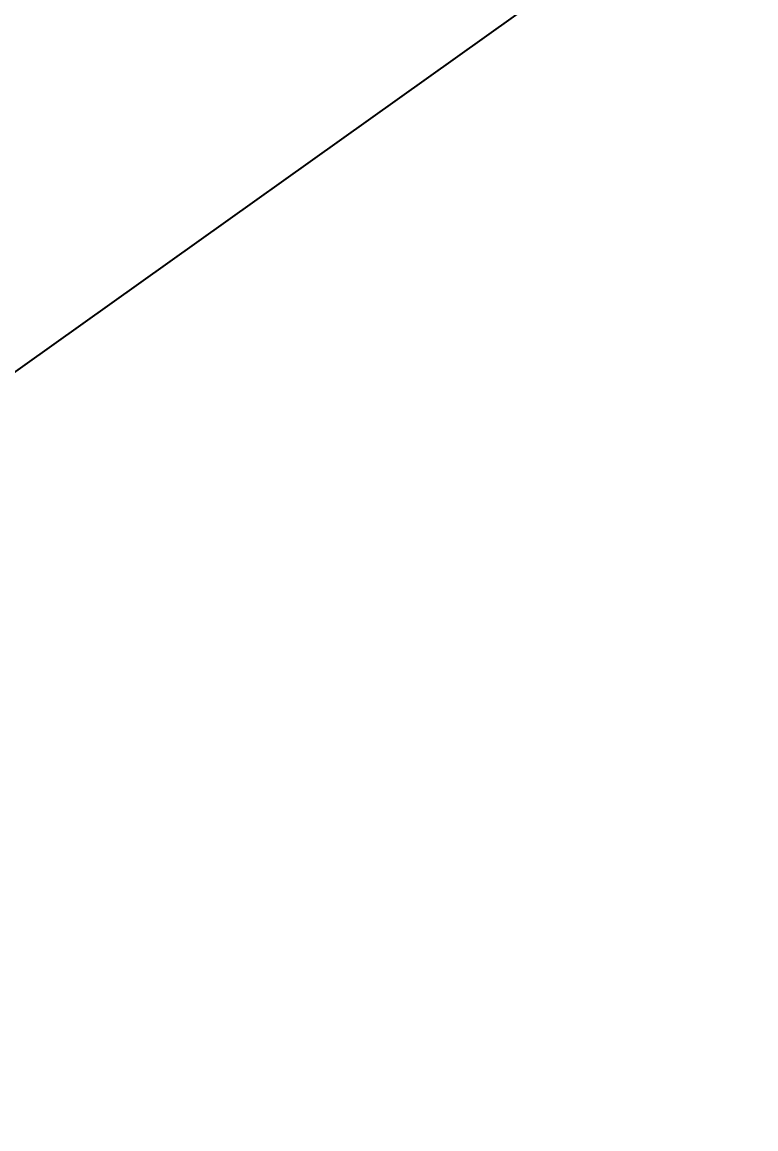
# Model space of a CAD drawing. Header units: feet. Extents: x 2321988 to 2329858, y 6722724 to 6730499.
# Drawn here: x 2326054.1387 to 2326054.245, y 6726867.2252 to 6726867.3855 of the extents above; entities that cross this region are included whole.
import ezdxf

# ---------------------------------------------------------------- set-up
doc = ezdxf.new("R2010")
doc.units = ezdxf.units.FT
doc.header["$MEASUREMENT"] = 0
doc.header["$PDSIZE"] = 5
doc.layers.add('BESS Dimensions', color=3, linetype='Continuous')
doc.layers.add('C-BESS-EQUIPMENT', color=255, linetype='Continuous')
doc.styles.add('TG_DIMS', font='arial.ttf')
doc.dimstyles.new('TG-PROPOSED-ANNO', dxfattribs={"dimtxt": 0.1, "dimasz": 0.1, "dimexe": 0.05, "dimexo": 0.05, "dimgap": 0.02, "dimtad": 0, "dimtih": 1, "dimtoh": 1, "dimdsep": 46, "dimtxsty": 'TG_DIMS', "dimcen": 0, "dimclrd": 256, "dimclre": 256, "dimclrt": 256, "dimaunit": 1, "dimadec": 6, "dimazin": 2, "dimtfac": 1, "dimtofl": 0, "dimtmove": 1, "dimatfit": 3, "dimfxl": 1, "dimtolj": 1, "dimtzin": 0, "dimarcsym": 0})

# ---------------------------------------------------------------- blocks, each defined once
blk = doc.blocks.new('Midpoint Site Plan$0$P1730-01-0001')
at = {"color": 0, "linetype": 'ByBlock', "lineweight": -2}
for p, q in [((19.9041, 1.6067), (19.9041, -1.6588)), ((20.3292, 1.6067), (20.3292, -1.6588))]:
    blk.add_line(p, q, dxfattribs=at)
at = {"color": 0, "linetype": 'ByBlock', "lineweight": -2, "extrusion": (0, 0, -1)}
blk.add_ellipse((17.214, 0), major_axis=(0, 4.086), ratio=0.833977, start_param=3.049307, end_param=6.375471, dxfattribs=at)
blk.add_ellipse((17.8421, 0), major_axis=(0, 4.086), ratio=0.833977, dxfattribs=at)
at = {"color": 0, "linetype": 'ByBlock', "lineweight": -2}
for centre in [(19.3382, -0.9002), (19.6456, -0.9002)]:
    blk.add_ellipse(centre, major_axis=(0, 0.275), ratio=0.262998, dxfattribs=at)
blk.add_ellipse((20.0755, -1.6545), major_axis=(0, 0.3359), ratio=0.755248, start_param=3.141593, end_param=4.725055, dxfattribs=at)
blk = doc.blocks.new('Midpoint Site Plan$0$A$C71e53a02')
at = {"lineweight": 9}
for points in [[(17.141, 0.2777), (17.102, 0.268), (17.0533, 0.2485), (17.024, 0.2193), (16.985, 0.1705), (16.9656, 0.1218), (16.9461, 0.0633), (16.9461, -0.0049), (16.9461, -0.0633), (16.9656, -0.1218), (16.985, -0.1803), (17.024, -0.2193), (17.0533, -0.2582), (17.102, -0.2777), (17.141, -0.2875), (17.1507, -0.2875)], [(17.141, -0.2875), (17.5405, -0.2875), (17.5892, -0.2777), (17.6282, -0.2582), (17.6672, -0.2193), (17.6964, -0.1803), (17.7256, -0.1218), (17.7354, -0.0633), (17.7451, -0.0049), (17.7354, 0.0633), (17.7256, 0.1218), (17.6964, 0.1705), (17.6672, 0.2193), (17.6282, 0.2485), (17.5892, 0.268), (17.5405, 0.2777), (17.5502, 0.2777)], [(17.2774, 0.2777), (17.3164, 0.268), (17.3651, 0.2485), (17.4041, 0.2193), (17.4333, 0.1705), (17.4528, 0.1218), (17.4723, 0.0633), (17.4723, -0.0049), (17.4723, -0.0633), (17.4528, -0.1218), (17.4333, -0.1803), (17.4041, -0.2193), (17.3651, -0.2582), (17.3164, -0.2777), (17.2774, -0.2875), (17.2871, -0.2875)], [(17.5405, -0.2875), (17.5502, -0.2875)], [(16.1275, -0.4336), (16.0593, -0.4434), (16.0008, -0.4629), (15.9326, -0.5019), (15.8839, -0.5506), (15.8254, -0.609), (15.7864, -0.6773), (15.7475, -0.7552), (15.7182, -0.8332), (15.6987, -0.9209), (15.689, -1.0183), (15.689, -1.106), (15.6987, -1.2035), (15.7182, -1.2912), (15.7475, -1.3789), (15.7864, -1.4568), (15.8254, -1.525), (15.8839, -1.5835), (15.9326, -1.6225), (16.0008, -1.6615), (16.0593, -1.681), (16.1275, -1.6907), (16.2055, -1.6907), (16.2152, -1.6907)], [(16.566, -1.4471), (16.5563, -1.4471), (16.5563, -1.4568), (16.5075, -1.525), (16.4588, -1.5835), (16.4004, -1.6225), (16.3321, -1.6615), (16.2737, -1.681), (16.2055, -1.6907)], [(15.8254, -1.3789), (15.7962, -1.2912), (15.7767, -1.2035), (15.767, -1.106), (15.767, -1.0183), (15.7767, -0.9209), (15.7962, -0.8332), (15.8254, -0.7552), (15.8644, -0.6773), (15.9034, -0.609), (15.9618, -0.5506), (16.0106, -0.5019), (16.0788, -0.4629), (16.1372, -0.4434), (16.2055, -0.4336), (16.1275, -0.4336), (16.1372, -0.4336)], [(16.5563, -0.687), (16.4978, -0.5896), (16.4198, -0.5116), (16.3127, -0.4629), (16.2055, -0.4336), (16.2152, -0.4336)], [(16.1957, -0.6285), (16.186, -0.6285), (16.1275, -0.648), (16.0788, -0.6675), (16.0301, -0.7065), (15.9813, -0.765), (15.9521, -0.8234), (15.9229, -0.8916), (15.9034, -0.9599), (15.9034, -1.0378), (15.9034, -1.1158), (15.9131, -1.1937), (15.9326, -1.2717), (15.9618, -1.3302), (16.0008, -1.3886), (16.0495, -1.4373), (16.0983, -1.4666), (16.147, -1.4861), (16.2055, -1.4958), (16.2932, -1.4958), (16.3029, -1.4958)], [(16.4491, -1.4373), (16.4004, -1.4666), (16.3516, -1.4861), (16.2932, -1.4958), (16.2347, -1.4861), (16.186, -1.4666), (16.1372, -1.4373), (16.0885, -1.3886), (16.0495, -1.3302), (16.0203, -1.2717), (16.0008, -1.1937), (15.9911, -1.1158), (15.9911, -1.0378), (15.9911, -0.9599), (16.0106, -0.8916), (16.0398, -0.8234), (16.0788, -0.765), (16.1178, -0.7065), (16.1665, -0.6675), (16.2152, -0.648), (16.2737, -0.6285), (16.2834, -0.6285)], [(16.2737, -0.687), (16.2737, -0.6285), (16.2834, -0.6285), (16.2737, -0.6285), (16.186, -0.6285)], [(16.3127, -0.687), (16.3224, -0.6285), (16.3321, -0.6285), (16.3224, -0.6285), (16.2737, -0.6285)], [(16.4491, -0.687), (16.3809, -0.648), (16.3224, -0.6285), (16.3321, -0.6285)], [(16.147, -0.687), (16.1372, -0.687), (15.9911, -1.067), (16.225, -1.067), (16.225, -1.0768), (16.2347, -1.0768), (16.2347, -1.0865), (16.2444, -1.0963), (16.2444, -1.106), (16.2542, -1.106), (16.2542, -1.1158), (16.2542, -1.1255), (16.2639, -1.1255), (16.2639, -1.1353), (16.2737, -1.145), (16.2737, -1.1547), (16.2834, -1.1547), (16.2834, -1.1645), (16.2834, -1.1742), (16.2932, -1.184), (16.2932, -1.1937), (16.3029, -1.2035), (16.3029, -1.2132), (16.3029, -1.223), (16.3127, -1.223), (16.3127, -1.2327), (16.3127, -1.2425), (16.3224, -1.2522), (16.3516, -1.3204), (16.4101, -1.3789), (16.4783, -1.4179), (16.5563, -1.4373), (16.566, -1.4373), (16.5563, -1.4373), (16.566, -1.4373), (16.5758, -1.4373), (16.5855, -1.4373), (16.5953, -1.4373), (16.605, -1.4373), (16.6147, -1.4373), (16.6245, -1.4373), (16.6342, -1.4373), (16.644, -1.4373), (16.6537, -1.4373), (16.6635, -1.4373), (16.6732, -1.4373), (16.683, -1.4373), (16.6927, -1.4373)], [(16.683, -0.687), (16.6732, -0.687), (16.6635, -0.687), (16.6537, -0.687), (16.644, -0.687), (16.6342, -0.687), (16.6245, -0.687), (16.6147, -0.687), (16.605, -0.687), (16.5953, -0.687), (16.5855, -0.687), (16.5758, -0.687), (16.566, -0.687), (16.5563, -0.687), (16.5368, -0.687), (16.527, -0.687), (16.5173, -0.687), (16.5075, -0.687), (16.4978, -0.687), (16.4881, -0.687), (16.4783, -0.687), (16.4686, -0.687), (16.4588, -0.687), (16.4491, -0.687), (16.4393, -0.687), (16.4296, -0.687), (16.4198, -0.687), (16.4101, -0.687), (16.4004, -0.687), (16.3906, -0.687), (16.3809, -0.687), (16.3711, -0.687), (16.1372, -0.687)], [(16.6927, -0.687), (16.683, -0.687), (16.6927, -0.6967), (16.6927, -0.7065), (16.6927, -0.7162), (16.7024, -0.7162), (16.7024, -0.726), (16.7122, -0.7357), (16.7122, -0.7455), (16.7219, -0.7455), (16.7219, -0.7552), (16.7219, -0.765), (16.7317, -0.765), (16.7317, -0.7747), (16.7317, -0.7844), (16.7414, -0.7844), (16.7414, -0.7942), (16.7512, -0.8039), (16.7512, -0.8137), (16.7609, -0.8234), (16.7609, -0.8332), (16.7707, -0.8429), (16.7707, -0.8527), (16.7707, -0.8624), (16.7804, -0.8624), (16.7804, -0.8722), (16.7512, -0.8039), (16.6927, -0.7455), (16.6245, -0.7065), (16.5563, -0.687), (16.4783, -0.7065), (16.4101, -0.7455), (16.3516, -0.8039), (16.3224, -0.8722), (16.3224, -0.8624), (16.3321, -0.8624), (16.3321, -0.8527), (16.3321, -0.8429), (16.3321, -0.8332), (16.3419, -0.8332), (16.3419, -0.8234), (16.3419, -0.8137), (16.3419, -0.8039), (16.3516, -0.8039), (16.3516, -0.7942), (16.3516, -0.7844), (16.3516, -0.7747), (16.3614, -0.7747), (16.3614, -0.765), (16.3614, -0.7552), (16.3614, -0.7455), (16.3614, -0.7357), (16.3711, -0.7357), (16.3711, -0.726), (16.3711, -0.7162), (16.3711, -0.7065), (16.3711, -0.6967), (16.3711, -0.687), (16.3809, -0.687), (16.3711, -0.687)], [(16.3906, -0.687), (16.3906, -0.687)], [(16.3906, -0.687), (16.3906, -0.687)], [(16.4004, -0.687), (16.4004, -0.687)], [(16.4004, -0.687), (16.4004, -0.687)], [(16.4004, -0.687), (16.4004, -0.687)], [(16.4101, -0.687), (16.4101, -0.687)], [(16.4101, -0.687), (16.4101, -0.687)], [(16.4198, -0.687), (16.4198, -0.687)], [(16.4198, -0.687), (16.4198, -0.687)], [(16.4296, -0.687), (16.4296, -0.687)], [(16.4296, -0.687), (16.4296, -0.687)], [(16.4296, -0.687), (16.4296, -0.687)], [(16.4393, -0.687), (16.4393, -0.687)], [(16.4393, -0.687), (16.4393, -0.687)], [(16.4491, -0.687), (16.4491, -0.687)], [(16.4491, -0.687), (16.4491, -0.687)], [(16.4491, -0.687), (16.4491, -0.687)], [(16.4588, -0.687), (16.4588, -0.687)], [(16.4588, -0.687), (16.4588, -0.687)], [(16.4686, -0.687), (16.4686, -0.687)], [(16.4686, -0.687), (16.4686, -0.687)], [(16.4686, -0.687), (16.4686, -0.687)], [(16.4783, -0.687), (16.4783, -0.687)], [(16.4783, -0.687), (16.4783, -0.687)], [(16.4881, -0.687), (16.4881, -0.687)], [(16.4881, -0.687), (16.4881, -0.687)], [(16.4881, -0.687), (16.4881, -0.687)], [(16.4978, -0.687), (16.4978, -0.687)], [(16.4978, -0.687), (16.4978, -0.687)], [(16.4978, -0.687), (16.4978, -0.687)], [(16.5075, -0.687), (16.5075, -0.687)], [(16.5075, -0.687), (16.5075, -0.687)], [(16.5173, -0.687), (16.5173, -0.687)], [(16.5173, -0.687), (16.5173, -0.687)], [(16.527, -0.687), (16.527, -0.687)], [(16.5368, -0.687), (16.5368, -0.687)], [(16.5563, -0.687), (16.5563, -0.687)], [(16.5563, -0.687), (16.5563, -0.687)], [(16.566, -0.687), (16.566, -0.687)], [(16.566, -0.687), (16.566, -0.687)], [(16.566, -0.687), (16.566, -0.687)], [(16.566, -0.687), (16.566, -0.687)], [(16.5758, -0.687), (16.5758, -0.687)], [(16.5758, -0.687), (16.5758, -0.687)], [(16.5758, -0.687), (16.5758, -0.687)], [(16.5758, -0.687), (16.5758, -0.687)], [(16.5758, -0.687), (16.5758, -0.687)], [(16.5758, -0.687), (16.5758, -0.687)], [(16.5855, -0.687), (16.5855, -0.687)], [(16.5855, -0.687), (16.5855, -0.687)], [(16.5855, -0.687), (16.5855, -0.687)], [(16.5855, -0.687), (16.5855, -0.687)], [(16.5855, -0.687), (16.5855, -0.687)], [(16.5855, -0.687), (16.5855, -0.687)], [(16.5855, -0.687), (16.5855, -0.687)], [(16.5855, -0.687), (16.5855, -0.687)], [(16.5953, -0.687), (16.5953, -0.687)], [(16.5953, -0.687), (16.5953, -0.687)], [(16.5953, -0.687), (16.5953, -0.687)], [(16.5953, -0.687), (16.5953, -0.687)], [(16.5953, -0.687), (16.5953, -0.687)], [(16.5953, -0.687), (16.5953, -0.687)], [(16.5953, -0.687), (16.5953, -0.687)], [(16.5953, -0.687), (16.5953, -0.687)], [(16.605, -0.687), (16.605, -0.687)], [(16.605, -0.687), (16.605, -0.687)], [(16.605, -0.687), (16.605, -0.687)], [(16.605, -0.687), (16.605, -0.687)], [(16.605, -0.687), (16.605, -0.687)], [(16.605, -0.687), (16.605, -0.687)], [(16.605, -0.687), (16.605, -0.687)], [(16.605, -0.687), (16.605, -0.687)], [(16.6147, -0.687), (16.6147, -0.687)], [(16.6147, -0.687), (16.6147, -0.687)], [(16.6147, -0.687), (16.6147, -0.687)], [(16.6147, -0.687), (16.6147, -0.687)], [(16.6147, -0.687), (16.6147, -0.687)], [(16.6147, -0.687), (16.6147, -0.687)], [(16.6147, -0.687), (16.6147, -0.687)], [(16.6147, -0.687), (16.6147, -0.687)], [(16.6147, -0.687), (16.6147, -0.687)], [(16.6245, -0.687), (16.6245, -0.687)], [(16.6245, -0.687), (16.6245, -0.687)], [(16.6245, -0.687), (16.6245, -0.687)], [(16.6245, -0.687), (16.6245, -0.687)], [(16.6245, -0.687), (16.6245, -0.687)], [(16.6245, -0.687), (16.6245, -0.687)], [(16.6245, -0.687), (16.6245, -0.687)], [(16.6245, -0.687), (16.6245, -0.687)], [(16.6245, -0.687), (16.6245, -0.687)], [(16.6342, -0.687), (16.6342, -0.687)], [(16.6342, -0.687), (16.6342, -0.687)], [(16.6342, -0.687), (16.6342, -0.687)], [(16.6342, -0.687), (16.6342, -0.687)], [(16.6342, -0.687), (16.6342, -0.687)], [(16.644, -0.687), (16.644, -0.687)], [(16.644, -0.687), (16.644, -0.687)], [(16.644, -0.687), (16.644, -0.687)], [(16.644, -0.687), (16.644, -0.687)], [(16.6537, -0.687), (16.6537, -0.687)], [(16.6537, -0.687), (16.6537, -0.687)], [(16.6537, -0.687), (16.6537, -0.687)], [(16.6537, -0.687), (16.6537, -0.687)], [(16.6537, -0.687), (16.6537, -0.687)], [(16.6635, -0.687), (16.6635, -0.687)], [(16.6635, -0.687), (16.6635, -0.687)], [(16.6635, -0.687), (16.6635, -0.687)], [(16.6635, -0.687), (16.6635, -0.687)], [(16.6732, -0.687), (16.6732, -0.687)], [(16.6732, -0.687), (16.6732, -0.687)], [(16.6732, -0.687), (16.6732, -0.687)], [(16.3711, -0.6967), (16.3711, -0.6967)], [(16.3711, -0.7065), (16.3711, -0.7065)], [(16.3711, -0.7162), (16.3711, -0.7162)], [(16.3711, -0.7162), (16.3711, -0.7162)], [(16.3711, -0.7162), (16.3711, -0.7162)], [(16.3711, -0.726), (16.3711, -0.726)], [(16.3711, -0.726), (16.3711, -0.726)], [(16.7024, -0.7162), (16.7024, -0.7162)], [(16.7024, -0.726), (16.7024, -0.726)], [(16.7024, -0.726), (16.7024, -0.726)], [(16.3614, -0.7357), (16.3614, -0.7357)], [(16.3614, -0.7357), (16.3614, -0.7357)], [(16.3614, -0.7455), (16.3614, -0.7455)], [(16.3614, -0.7455), (16.3614, -0.7455)], [(16.7122, -0.7357), (16.7122, -0.7357)], [(16.7122, -0.7357), (16.7122, -0.7357)], [(16.7122, -0.7357), (16.7122, -0.7357)], [(16.7122, -0.7455), (16.7122, -0.7455)], [(16.3614, -0.7552), (16.3614, -0.7552)], [(16.3614, -0.7552), (16.3614, -0.7552)], [(16.3614, -0.765), (16.3614, -0.765)], [(16.3614, -0.765), (16.3614, -0.765)], [(16.3614, -0.765), (16.3614, -0.765)], [(16.3614, -0.765), (16.3614, -0.765)], [(16.7219, -0.7552), (16.7219, -0.7552)], [(16.7219, -0.7552), (16.7219, -0.7552)], [(16.7219, -0.765), (16.7219, -0.765)], [(16.7317, -0.765), (16.7317, -0.765)], [(15.728, -0.7844), (15.689, -0.7844), (15.6403, -0.8137), (15.611, -0.8429), (15.5721, -0.8916), (15.5526, -0.9404), (15.5331, -0.9988), (15.5331, -1.067), (15.5331, -1.1255), (15.5526, -1.184), (15.5721, -1.2425), (15.611, -1.2814), (15.6403, -1.3204), (15.689, -1.3399), (15.728, -1.3399), (15.7377, -1.3399), (15.728, -1.3399)], [(16.3516, -0.7747), (16.3516, -0.7747)], [(16.3516, -0.7747), (16.3516, -0.7747)], [(16.3516, -0.7844), (16.3516, -0.7844)], [(16.3516, -0.7844), (16.3516, -0.7844)], [(16.3516, -0.7844), (16.3516, -0.7844)], [(16.3516, -0.7844), (16.3516, -0.7844)], [(16.3516, -0.7844), (16.3516, -0.7844)], [(16.3516, -0.7844), (16.3516, -0.7844)], [(16.3614, -0.7747), (16.3614, -0.7747)], [(16.3614, -0.7747), (16.3614, -0.7747)], [(16.7317, -0.7747), (16.7317, -0.7747)], [(16.7317, -0.7747), (16.7317, -0.7747)], [(16.7414, -0.7844), (16.7414, -0.7844)], [(17.2287, -0.7844), (17.1897, -0.7844), (17.141, -0.8137), (17.1117, -0.8429), (17.0727, -0.8916), (17.0533, -0.9404), (17.0338, -0.9988), (17.0338, -1.067), (17.0338, -1.1255), (17.0533, -1.184), (17.0727, -1.2425), (17.1117, -1.2814), (17.141, -1.3204), (17.1897, -1.3399), (17.2287, -1.3399), (17.2384, -1.3399), (17.2287, -1.3399)], [(16.3516, -0.7942), (16.3516, -0.7942)], [(16.3516, -0.7942), (16.3516, -0.7942)], [(16.3516, -0.7942), (16.3516, -0.7942)], [(16.3516, -0.7942), (16.3516, -0.7942)], [(16.3516, -0.8039), (16.3516, -0.8039)], [(16.7414, -0.7942), (16.7414, -0.7942)], [(16.7414, -0.7942), (16.7414, -0.7942)], [(16.7414, -0.7942), (16.7414, -0.7942)], [(16.7512, -0.8039), (16.7512, -0.8039)], [(16.7512, -0.8039), (16.7512, -0.8039)], [(16.3419, -0.8137), (16.3419, -0.8137)], [(16.3419, -0.8137), (16.3419, -0.8137)], [(16.3419, -0.8234), (16.3419, -0.8234)], [(16.3419, -0.8234), (16.3419, -0.8234)], [(16.7512, -0.8137), (16.7512, -0.8137)], [(16.7512, -0.8137), (16.7512, -0.8137)], [(16.7609, -0.8234), (16.7609, -0.8234)], [(16.7609, -0.8234), (16.7609, -0.8234)], [(16.3321, -0.8429), (16.3321, -0.8429)], [(16.3321, -0.8429), (16.3321, -0.8429)], [(16.3419, -0.8332), (16.3419, -0.8332)], [(16.3419, -0.8332), (16.3419, -0.8332)], [(16.7609, -0.8332), (16.7609, -0.8332)], [(16.7609, -0.8332), (16.7609, -0.8332)], [(16.7609, -0.8332), (16.7609, -0.8332)], [(16.7707, -0.8429), (16.7707, -0.8429)], [(16.7707, -0.8429), (16.7707, -0.8429)], [(16.3321, -0.8527), (16.3321, -0.8527)], [(16.3321, -0.8527), (16.3321, -0.8527)], [(16.7707, -0.8527), (16.7707, -0.8527)], [(16.7707, -0.8527), (16.7707, -0.8527)], [(16.7707, -0.8624), (16.7707, -0.8624)], [(16.7804, -0.8624), (16.7804, -0.8624)], [(16.3711, -1.4373), (16.3809, -1.4373), (16.3711, -1.4373), (16.3711, -1.4276), (16.3711, -1.4179), (16.3711, -1.4081), (16.3711, -1.3984), (16.3614, -1.3886), (16.3614, -1.3789), (16.3614, -1.3691), (16.3614, -1.3594), (16.3614, -1.3496), (16.3516, -1.3496), (16.3516, -1.3399), (16.3516, -1.3302), (16.3516, -1.3204), (16.3419, -1.3204), (16.3419, -1.3107), (16.3419, -1.3009), (16.3419, -1.2912), (16.3321, -1.2912), (16.3321, -1.2814), (16.3321, -1.2717), (16.3321, -1.2619), (16.3224, -1.2619), (16.3224, -1.2522), (16.3321, -1.2522), (16.3224, -1.2522), (16.2932, -1.1255), (16.2932, -0.9988), (16.3224, -0.8722), (16.3224, -0.8819), (16.3127, -0.8916), (16.3127, -0.9014), (16.3127, -0.9111), (16.3029, -0.9111), (16.3029, -0.9209), (16.3029, -0.9306), (16.2932, -0.9306), (16.2932, -0.9404), (16.2932, -0.9501), (16.2834, -0.9501), (16.2834, -0.9599), (16.2834, -0.9696), (16.2737, -0.9696), (16.2737, -0.9793), (16.2737, -0.9891), (16.2639, -0.9891), (16.2639, -0.9988), (16.2542, -0.9988), (16.2542, -1.0086), (16.2542, -1.0183), (16.2444, -1.0183), (16.2444, -1.0281), (16.2444, -1.0378), (16.2347, -1.0378), (16.2347, -1.0476), (16.225, -1.0476), (16.225, -1.067), (16.2347, -1.067), (16.225, -1.067)], [(16.3224, -0.8722), (16.3224, -0.8722)], [(16.3224, -0.8819), (16.3224, -0.8819)], [(16.8389, -1.067), (16.8291, -1.0573), (16.8291, -1.0476), (16.8291, -1.0378), (16.8291, -1.0281), (16.8291, -1.0183), (16.8194, -1.0086), (16.8194, -0.9988), (16.8194, -0.9891), (16.8194, -0.9793), (16.8194, -0.9696), (16.8096, -0.9696), (16.8096, -0.9599), (16.8096, -0.9501), (16.8096, -0.9404), (16.7999, -0.9404), (16.7999, -0.9306), (16.7999, -0.9209), (16.7999, -0.9111), (16.7901, -0.9111), (16.7901, -0.9014), (16.7901, -0.8916), (16.7804, -0.8819), (16.7804, -0.8722), (16.8096, -0.9988), (16.8096, -1.1255), (16.7804, -1.2522), (16.7512, -1.3204), (16.7414, -1.3302), (16.7414, -1.3399), (16.7317, -1.3496), (16.7317, -1.3594), (16.7219, -1.3594), (16.7219, -1.3691), (16.7219, -1.3789), (16.7122, -1.3789), (16.7122, -1.3886), (16.7122, -1.3984), (16.7024, -1.3984), (16.7024, -1.4081), (16.6927, -1.4081), (16.6927, -1.4179), (16.6927, -1.4276), (16.683, -1.4373)], [(16.7804, -0.8722), (16.7804, -0.8722)], [(16.3127, -0.8916), (16.3127, -0.8916)], [(16.3127, -0.8916), (16.3127, -0.8916)], [(16.3127, -0.9014), (16.3127, -0.9014)], [(16.3127, -0.9014), (16.3127, -0.9014)], [(16.3127, -0.9014), (16.3127, -0.9014)], [(16.7901, -0.8916), (16.7901, -0.8916)], [(16.7901, -0.9014), (16.7901, -0.9014)], [(16.7901, -0.9014), (16.7901, -0.9014)], [(16.7901, -0.9014), (16.7901, -0.9014)], [(16.3029, -0.9111), (16.3029, -0.9111)], [(16.3029, -0.9209), (16.3029, -0.9209)], [(16.3029, -0.9209), (16.3029, -0.9209)], [(16.7901, -0.9111), (16.7901, -0.9111)], [(16.7999, -0.9209), (16.7999, -0.9209)], [(16.7999, -0.9209), (16.7999, -0.9209)], [(16.2932, -0.9306), (16.2932, -0.9306)], [(16.2932, -0.9404), (16.2932, -0.9404)], [(16.2932, -0.9404), (16.2932, -0.9404)], [(16.3029, -0.9306), (16.3029, -0.9306)], [(16.7999, -0.9306), (16.7999, -0.9306)], [(16.7999, -0.9306), (16.7999, -0.9306)], [(16.7999, -0.9306), (16.7999, -0.9306)], [(16.8096, -0.9404), (16.8096, -0.9404)], [(15.6987, -0.9501), (15.6792, -1.067), (15.6987, -1.1742), (15.7085, -1.1742)], [(16.2834, -0.9501), (16.2834, -0.9501)], [(16.2834, -0.9599), (16.2834, -0.9599)], [(16.2834, -0.9599), (16.2834, -0.9599)], [(16.8096, -0.9501), (16.8096, -0.9501)], [(16.8096, -0.9501), (16.8096, -0.9501)], [(16.8096, -0.9599), (16.8096, -0.9599)], [(16.8096, -0.9599), (16.8096, -0.9599)], [(16.8096, -0.9599), (16.8096, -0.9599)], [(16.8096, -0.9599), (16.8096, -0.9599)], [(16.2737, -0.9696), (16.2737, -0.9696)], [(16.2737, -0.9793), (16.2737, -0.9793)], [(16.2737, -0.9793), (16.2737, -0.9793)], [(16.2834, -0.9696), (16.2834, -0.9696)], [(16.8096, -0.9696), (16.8096, -0.9696)], [(16.8096, -0.9696), (16.8096, -0.9696)], [(16.8096, -0.9696), (16.8096, -0.9696)], [(16.8096, -0.9696), (16.8096, -0.9696)], [(16.8096, -0.9696), (16.8096, -0.9696)], [(16.8194, -0.9793), (16.8194, -0.9793)], [(16.8194, -0.9793), (16.8194, -0.9793)], [(16.8194, -0.9793), (16.8194, -0.9793)], [(16.8194, -0.9793), (16.8194, -0.9793)], [(16.8194, -0.9793), (16.8194, -0.9793)], [(16.8194, -0.9793), (16.8194, -0.9793)], [(16.2639, -0.9891), (16.2639, -0.9891)], [(16.2639, -0.9988), (16.2639, -0.9988)], [(16.2639, -0.9988), (16.2639, -0.9988)], [(16.8194, -0.9891), (16.8194, -0.9891)], [(16.8194, -0.9891), (16.8194, -0.9891)], [(16.8194, -0.9988), (16.8194, -0.9988)], [(16.8194, -0.9988), (16.8194, -0.9988)], [(16.8194, -0.9988), (16.8194, -0.9988)], [(16.2444, -1.0183), (16.2444, -1.0183)], [(16.2542, -1.0086), (16.2542, -1.0086)], [(16.2542, -1.0086), (16.2542, -1.0086)], [(16.2542, -1.0183), (16.2542, -1.0183)], [(16.8194, -1.0086), (16.8194, -1.0086)], [(16.8194, -1.0086), (16.8194, -1.0086)], [(16.8291, -1.0183), (16.8291, -1.0183)], [(16.8291, -1.0183), (16.8291, -1.0183)], [(16.8291, -1.0183), (16.8291, -1.0183)], [(16.2444, -1.0281), (16.2444, -1.0281)], [(16.2444, -1.0281), (16.2444, -1.0281)], [(16.8291, -1.0281), (16.8291, -1.0281)], [(16.8291, -1.0281), (16.8291, -1.0281)], [(16.8291, -1.0378), (16.8291, -1.0378)], [(16.8291, -1.0378), (16.8291, -1.0378)], [(16.8291, -1.0476), (16.8291, -1.0476)], [(16.8291, -1.0476), (16.8291, -1.0476)], [(16.0008, -1.067), (15.9911, -1.067), (16.1372, -1.4373), (16.3711, -1.4373), (16.3809, -1.4373), (16.3906, -1.4373), (16.4004, -1.4373), (16.4101, -1.4373), (16.4198, -1.4373), (16.4296, -1.4373), (16.4393, -1.4373), (16.4491, -1.4373), (16.4588, -1.4373), (16.4686, -1.4373), (16.4783, -1.4373), (16.4881, -1.4373), (16.4978, -1.4373), (16.5075, -1.4373), (16.5173, -1.4373), (16.527, -1.4373), (16.5368, -1.4373), (16.5563, -1.4373), (16.6245, -1.4179), (16.6927, -1.3789), (16.7512, -1.3204), (16.7512, -1.3107), (16.7609, -1.3009), (16.7609, -1.2912), (16.7707, -1.2814), (16.7707, -1.2717), (16.7804, -1.2619), (16.7804, -1.2522), (16.7901, -1.2522), (16.7804, -1.2522), (16.7804, -1.2425), (16.7901, -1.2425), (16.7901, -1.2327), (16.7901, -1.223), (16.7999, -1.2132), (16.7999, -1.2035), (16.7999, -1.1937), (16.7999, -1.184), (16.8096, -1.184), (16.8096, -1.1742), (16.8096, -1.1645), (16.8096, -1.1547), (16.8194, -1.1547), (16.8194, -1.145), (16.8194, -1.1353), (16.8194, -1.1255), (16.8194, -1.1158), (16.8291, -1.1158), (16.8291, -1.106), (16.8291, -1.0963), (16.8291, -1.0865), (16.8291, -1.0768), (16.8291, -1.067), (16.8389, -1.067), (16.8486, -1.067)], [(16.225, -1.067), (16.225, -1.067)], [(16.2347, -1.0865), (16.2347, -1.0865)], [(16.8291, -1.0768), (16.8291, -1.0768)], [(16.8291, -1.0865), (16.8291, -1.0865)], [(16.2444, -1.0963), (16.2444, -1.0963)], [(16.2444, -1.0963), (16.2444, -1.0963)], [(16.2444, -1.0963), (16.2444, -1.0963)], [(16.2444, -1.106), (16.2444, -1.106)], [(16.8291, -1.0963), (16.8291, -1.0963)], [(16.8291, -1.0963), (16.8291, -1.0963)], [(16.8291, -1.0963), (16.8291, -1.0963)], [(16.8291, -1.106), (16.8291, -1.106)], [(16.8291, -1.106), (16.8291, -1.106)], [(16.2542, -1.1158), (16.2542, -1.1158)], [(16.2542, -1.1158), (16.2542, -1.1158)], [(16.2639, -1.1255), (16.2639, -1.1255)], [(16.2639, -1.1255), (16.2639, -1.1255)], [(16.8194, -1.1158), (16.8194, -1.1158)], [(16.8194, -1.1255), (16.8194, -1.1255)], [(16.8194, -1.1255), (16.8194, -1.1255)], [(16.8194, -1.1255), (16.8194, -1.1255)], [(16.2639, -1.1353), (16.2639, -1.1353)], [(16.2639, -1.1353), (16.2639, -1.1353)], [(16.2737, -1.145), (16.2737, -1.145)], [(16.2737, -1.145), (16.2737, -1.145)], [(16.8194, -1.1353), (16.8194, -1.1353)], [(16.8194, -1.1353), (16.8194, -1.1353)], [(16.8194, -1.145), (16.8194, -1.145)], [(16.8194, -1.145), (16.8194, -1.145)], [(16.2737, -1.1547), (16.2737, -1.1547)], [(16.2737, -1.1547), (16.2737, -1.1547)], [(16.2834, -1.1645), (16.2834, -1.1645)], [(16.2834, -1.1645), (16.2834, -1.1645)], [(16.8096, -1.1547), (16.8096, -1.1547)], [(16.8096, -1.1645), (16.8096, -1.1645)], [(16.8096, -1.1645), (16.8096, -1.1645)], [(16.8194, -1.1547), (16.8194, -1.1547)], [(16.2834, -1.1742), (16.2834, -1.1742)], [(16.2834, -1.1742), (16.2834, -1.1742)], [(16.2932, -1.184), (16.2932, -1.184)], [(16.2932, -1.184), (16.2932, -1.184)], [(16.2932, -1.184), (16.2932, -1.184)], [(16.8096, -1.1742), (16.8096, -1.1742)], [(16.8096, -1.1742), (16.8096, -1.1742)], [(16.8096, -1.184), (16.8096, -1.184)], [(16.8096, -1.184), (16.8096, -1.184)], [(16.2932, -1.1937), (16.2932, -1.1937)], [(16.2932, -1.1937), (16.2932, -1.1937)], [(16.3029, -1.2035), (16.3029, -1.2035)], [(16.3029, -1.2035), (16.3029, -1.2035)], [(16.7999, -1.1937), (16.7999, -1.1937)], [(16.7999, -1.1937), (16.7999, -1.1937)], [(16.7999, -1.2035), (16.7999, -1.2035)], [(16.7999, -1.2035), (16.7999, -1.2035)], [(16.3029, -1.2132), (16.3029, -1.2132)], [(16.3029, -1.2132), (16.3029, -1.2132)], [(16.3127, -1.223), (16.3127, -1.223)], [(16.3127, -1.223), (16.3127, -1.223)], [(16.7901, -1.223), (16.7901, -1.223)], [(16.7901, -1.223), (16.7901, -1.223)], [(16.7901, -1.223), (16.7901, -1.223)], [(16.7999, -1.2132), (16.7999, -1.2132)], [(16.7999, -1.2132), (16.7999, -1.2132)], [(16.7804, -1.2425), (16.7804, -1.2425)], [(16.7901, -1.2327), (16.7901, -1.2327)], [(16.7901, -1.2327), (16.7901, -1.2327)], [(16.3224, -1.2522), (16.3224, -1.2522)], [(16.3224, -1.2619), (16.3224, -1.2619)], [(16.3321, -1.2717), (16.3321, -1.2717)], [(16.3321, -1.2717), (16.3321, -1.2717)], [(16.3321, -1.2814), (16.3321, -1.2814)], [(16.3321, -1.2814), (16.3321, -1.2814)], [(16.7707, -1.2717), (16.7707, -1.2717)], [(16.7707, -1.2814), (16.7707, -1.2814)], [(16.7707, -1.2814), (16.7707, -1.2814)], [(16.3419, -1.2912), (16.3419, -1.2912)], [(16.3419, -1.2912), (16.3419, -1.2912)], [(16.3419, -1.3009), (16.3419, -1.3009)], [(16.3419, -1.3009), (16.3419, -1.3009)], [(16.7609, -1.2912), (16.7609, -1.2912)], [(16.7609, -1.2912), (16.7609, -1.2912)], [(16.7609, -1.2912), (16.7609, -1.2912)], [(16.7609, -1.3009), (16.7609, -1.3009)], [(16.7609, -1.3009), (16.7609, -1.3009)], [(16.3419, -1.3107), (16.3419, -1.3107)], [(16.3419, -1.3107), (16.3419, -1.3107)], [(16.3516, -1.3204), (16.3516, -1.3204)], [(16.3516, -1.3204), (16.3516, -1.3204)], [(16.7512, -1.3107), (16.7512, -1.3107)], [(16.7512, -1.3107), (16.7512, -1.3107)], [(16.7512, -1.3204), (16.7512, -1.3204)], [(16.7512, -1.3204), (16.7512, -1.3204)], [(16.7512, -1.3204), (16.7512, -1.3204)], [(16.3516, -1.3302), (16.3516, -1.3302)], [(16.3516, -1.3302), (16.3516, -1.3302)], [(16.3516, -1.3399), (16.3516, -1.3399)], [(16.3516, -1.3399), (16.3516, -1.3399)], [(16.7414, -1.3302), (16.7414, -1.3302)], [(16.7414, -1.3302), (16.7414, -1.3302)], [(16.7414, -1.3399), (16.7414, -1.3399)], [(16.7414, -1.3399), (16.7414, -1.3399)], [(16.3516, -1.3496), (16.3516, -1.3496)], [(16.3516, -1.3496), (16.3516, -1.3496)], [(16.3614, -1.3594), (16.3614, -1.3594)], [(16.3614, -1.3594), (16.3614, -1.3594)], [(16.7317, -1.3496), (16.7317, -1.3496)], [(16.7317, -1.3496), (16.7317, -1.3496)], [(16.7317, -1.3496), (16.7317, -1.3496)], [(16.7317, -1.3594), (16.7317, -1.3594)], [(16.3614, -1.3691), (16.3614, -1.3691)], [(16.3614, -1.3691), (16.3614, -1.3691)], [(16.3614, -1.3789), (16.3614, -1.3789)], [(16.3614, -1.3789), (16.3614, -1.3789)], [(16.3614, -1.3789), (16.3614, -1.3789)], [(16.7122, -1.3789), (16.7122, -1.3789)], [(16.7219, -1.3691), (16.7219, -1.3691)], [(16.7219, -1.3691), (16.7219, -1.3691)], [(16.7219, -1.3789), (16.7219, -1.3789)], [(16.3614, -1.3886), (16.3614, -1.3886)], [(16.3614, -1.3886), (16.3614, -1.3886)], [(16.3711, -1.3984), (16.3711, -1.3984)], [(16.3711, -1.3984), (16.3711, -1.3984)], [(16.7024, -1.3984), (16.7024, -1.3984)], [(16.7122, -1.3886), (16.7122, -1.3886)], [(16.7122, -1.3886), (16.7122, -1.3886)], [(16.3711, -1.4081), (16.3711, -1.4081)], [(16.3711, -1.4081), (16.3711, -1.4081)], [(16.3711, -1.4081), (16.3711, -1.4081)], [(16.3711, -1.4179), (16.3711, -1.4179)], [(16.6927, -1.4179), (16.6927, -1.4179)], [(16.7024, -1.4081), (16.7024, -1.4081)], [(16.7024, -1.4081), (16.7024, -1.4081)], [(16.3711, -1.4373), (16.3711, -1.4373)], [(16.3906, -1.4373), (16.3906, -1.4373)], [(16.3906, -1.4373), (16.3906, -1.4373)], [(16.4004, -1.4373), (16.4004, -1.4373)], [(16.4004, -1.4373), (16.4004, -1.4373)], [(16.4004, -1.4373), (16.4004, -1.4373)], [(16.4101, -1.4373), (16.4101, -1.4373)], [(16.4101, -1.4373), (16.4101, -1.4373)], [(16.4198, -1.4373), (16.4198, -1.4373)], [(16.4198, -1.4373), (16.4198, -1.4373)], [(16.4296, -1.4373), (16.4296, -1.4373)], [(16.4296, -1.4373), (16.4296, -1.4373)], [(16.4296, -1.4373), (16.4296, -1.4373)], [(16.4393, -1.4373), (16.4393, -1.4373)], [(16.4393, -1.4373), (16.4393, -1.4373)], [(16.4491, -1.4373), (16.4491, -1.4373)], [(16.4491, -1.4373), (16.4491, -1.4373)], [(16.4491, -1.4373), (16.4491, -1.4373)], [(16.4588, -1.4373), (16.4588, -1.4373)], [(16.4588, -1.4373), (16.4588, -1.4373)], [(16.4686, -1.4373), (16.4686, -1.4373)], [(16.4686, -1.4373), (16.4686, -1.4373)], [(16.4686, -1.4373), (16.4686, -1.4373)], [(16.4783, -1.4373), (16.4783, -1.4373)], [(16.4783, -1.4373), (16.4783, -1.4373)], [(16.4881, -1.4373), (16.4881, -1.4373)], [(16.4881, -1.4373), (16.4881, -1.4373)], [(16.4881, -1.4373), (16.4881, -1.4373)], [(16.4978, -1.4373), (16.4978, -1.4373)], [(16.4978, -1.4373), (16.4978, -1.4373)], [(16.4978, -1.4373), (16.4978, -1.4373)], [(16.5075, -1.4373), (16.5075, -1.4373)], [(16.5075, -1.4373), (16.5075, -1.4373)], [(16.5173, -1.4373), (16.5173, -1.4373)], [(16.5173, -1.4373), (16.5173, -1.4373)], [(16.527, -1.4373), (16.527, -1.4373)], [(16.5368, -1.4373), (16.5368, -1.4373)], [(16.5563, -1.4373), (16.5563, -1.4373)], [(16.5563, -1.4373), (16.5563, -1.4373)], [(16.566, -1.4373), (16.566, -1.4373)], [(16.566, -1.4373), (16.566, -1.4373)], [(16.566, -1.4373), (16.566, -1.4373)], [(16.566, -1.4373), (16.566, -1.4373)], [(16.5758, -1.4373), (16.5758, -1.4373)], [(16.5758, -1.4373), (16.5758, -1.4373)], [(16.5758, -1.4373), (16.5758, -1.4373)], [(16.5758, -1.4373), (16.5758, -1.4373)], [(16.5758, -1.4373), (16.5758, -1.4373)], [(16.5758, -1.4373), (16.5758, -1.4373)], [(16.5855, -1.4373), (16.5855, -1.4373)], [(16.5855, -1.4373), (16.5855, -1.4373)], [(16.5855, -1.4373), (16.5855, -1.4373)], [(16.5855, -1.4373), (16.5855, -1.4373)], [(16.5855, -1.4373), (16.5855, -1.4373)], [(16.5855, -1.4373), (16.5855, -1.4373)], [(16.5855, -1.4373), (16.5855, -1.4373)], [(16.5855, -1.4373), (16.5855, -1.4373)], [(16.5953, -1.4373), (16.5953, -1.4373)], [(16.5953, -1.4373), (16.5953, -1.4373)], [(16.5953, -1.4373), (16.5953, -1.4373)], [(16.5953, -1.4373), (16.5953, -1.4373)], [(16.5953, -1.4373), (16.5953, -1.4373)], [(16.5953, -1.4373), (16.5953, -1.4373)], [(16.5953, -1.4373), (16.5953, -1.4373)], [(16.5953, -1.4373), (16.5953, -1.4373)], [(16.605, -1.4373), (16.605, -1.4373)], [(16.605, -1.4373), (16.605, -1.4373)], [(16.605, -1.4373), (16.605, -1.4373)], [(16.605, -1.4373), (16.605, -1.4373)], [(16.605, -1.4373), (16.605, -1.4373)], [(16.605, -1.4373), (16.605, -1.4373)], [(16.605, -1.4373), (16.605, -1.4373)], [(16.605, -1.4373), (16.605, -1.4373)], [(16.6147, -1.4373), (16.6147, -1.4373)], [(16.6147, -1.4373), (16.6147, -1.4373)], [(16.6147, -1.4373), (16.6147, -1.4373)], [(16.6147, -1.4373), (16.6147, -1.4373)], [(16.6147, -1.4373), (16.6147, -1.4373)], [(16.6147, -1.4373), (16.6147, -1.4373)], [(16.6147, -1.4373), (16.6147, -1.4373)], [(16.6147, -1.4373), (16.6147, -1.4373)], [(16.6147, -1.4373), (16.6147, -1.4373)], [(16.6245, -1.4373), (16.6245, -1.4373)], [(16.6245, -1.4373), (16.6245, -1.4373)], [(16.6245, -1.4373), (16.6245, -1.4373)], [(16.6245, -1.4373), (16.6245, -1.4373)], [(16.6245, -1.4373), (16.6245, -1.4373)], [(16.6245, -1.4373), (16.6245, -1.4373)], [(16.6245, -1.4373), (16.6245, -1.4373)], [(16.6245, -1.4373), (16.6245, -1.4373)], [(16.6245, -1.4373), (16.6245, -1.4373)], [(16.6342, -1.4373), (16.6342, -1.4373)], [(16.6342, -1.4373), (16.6342, -1.4373)], [(16.6342, -1.4373), (16.6342, -1.4373)], [(16.6342, -1.4373), (16.6342, -1.4373)], [(16.6342, -1.4373), (16.6342, -1.4373)], [(16.644, -1.4373), (16.644, -1.4373)], [(16.644, -1.4373), (16.644, -1.4373)], [(16.644, -1.4373), (16.644, -1.4373)], [(16.644, -1.4373), (16.644, -1.4373)], [(16.6537, -1.4373), (16.6537, -1.4373)], [(16.6537, -1.4373), (16.6537, -1.4373)], [(16.6537, -1.4373), (16.6537, -1.4373)], [(16.6537, -1.4373), (16.6537, -1.4373)], [(16.6537, -1.4373), (16.6537, -1.4373)], [(16.6635, -1.4373), (16.6635, -1.4373)], [(16.6635, -1.4373), (16.6635, -1.4373)], [(16.6635, -1.4373), (16.6635, -1.4373)], [(16.6635, -1.4373), (16.6635, -1.4373)], [(16.6732, -1.4373), (16.6732, -1.4373)], [(16.6732, -1.4373), (16.6732, -1.4373)], [(16.6732, -1.4373), (16.6732, -1.4373)], [(16.683, -1.4373), (16.683, -1.4373)]]:
    blk.add_lwpolyline(points, dxfattribs=at)
at = {"lineweight": 5}
for points in [[(16.2639, -0.0049), (16.3614, -0.0049), (16.3711, -0.0049)], [(16.4686, -0.0049), (16.9558, -0.0049), (16.9656, -0.0049)], [(17.063, -0.0049), (17.1604, -0.0049), (17.1702, -0.0049)]]:
    blk.add_lwpolyline(points, dxfattribs=at)
at = {"lineweight": 9}
for points in [[(16.566, -0.687), (16.5563, -0.687)], [(15.7377, -0.7844), (15.728, -0.7844)], [(16.3321, -0.8722), (16.3224, -0.8722)], [(16.7901, -0.8722), (16.7804, -0.8722)]]:
    blk.add_lwpolyline(points, close=True, dxfattribs=at)
blk = doc.blocks.new('*U57')
at = {"layer": 'C-BESS-EQUIPMENT', "rotation": 90}
for name, p in [('Midpoint Site Plan$0$P1730-01-0001', (234, 0)), ('Midpoint Site Plan$0$A$C71e53a02', (234, 4))]:
    blk.add_blockref(name, p, dxfattribs=at)
blk.add_wipeout([(163.5, -4), (163.5, 4), (304.5, 4), (304.5, -4)]).dxf.layer = 'C-BESS-EQUIPMENT'
blk = doc.blocks.new('*D110')
at = {"layer": 'BESS Dimensions', "lineweight": -2, "transparency": 16777216}
for p, q in [((2325959.34189, 6726878.57879), (2325907.90665, 6726841.93239)), ((2325917.78142, 6726836.6894), (2325957.7158, 6726780.63931)), ((2326007.72205, 6726710.45279), (2325967.78767, 6726766.50288)), ((2326060.88777, 6726736.05358), (2326009.45252, 6726699.40718))]:
    blk.add_line(p, q, dxfattribs=at)
at = {"layer": 'BESS Dimensions', "transparency": 16777216}
for points in [[(2325919.13881, 6726837.65651), (2325916.42404, 6726835.7223), (2325911.9788, 6726844.8337)], [(2326009.07944, 6726711.41989), (2326006.36467, 6726709.48568), (2326013.52467, 6726702.30849)]]:
    blk.add_solid(points, dxfattribs=at)
at = {"layer": 'Defpoints', "color": 0, "transparency": 16777216}
for p in [(2325963.41404, 6726881.48011), (2326064.95991, 6726738.95489), (2326013.52467, 6726702.30849)]:
    blk.add_point(p, dxfattribs=at)
at = {"layer": 'BESS Dimensions', "transparency": 16777216, "insert": (2325962.75174, 6726773.5711), "char_height": 10, "attachment_point": 5, "style": 'TG_DIMS'}
blk.add_mtext("\\A1;175'", dxfattribs=at)

msp = doc.modelspace()

# ---------------------------------------------------------------- block references
at = {"layer": 'C-BESS-EQUIPMENT', "xscale": 0.08333333333333331, "yscale": 0.08333333333333331, "zscale": 0.08333333333333331, "rotation": 305.4689808292026}
msp.add_blockref('*U57', (2326041.45315, 6726882.2405), dxfattribs=at)

# ---------------------------------------------------------------- next in the draw order: wipeouts: each hides what was drawn before it
msp.add_wipeout([(2326053.82457, 6726863.15317), (2326059.73989, 6726867.38215), (2326060.06024, 6726866.93251), (2326054.14493, 6726862.70354)]).dxf.layer = 'C-BESS-EQUIPMENT'

# ---------------------------------------------------------------- next in the draw order: wipeouts: each hides what was drawn before it
msp.add_wipeout([(2326051.79366, 6726866.00368), (2326057.70897, 6726870.23265), (2326058.02932, 6726869.78302), (2326052.11401, 6726865.55404)]).dxf.layer = 'C-BESS-EQUIPMENT'

# ---------------------------------------------------------------- next in the draw order: wipeouts: each hides what was drawn before it
msp.add_wipeout([(2326046.50502, 6726866.53313), (2326055.67805, 6726873.08316), (2326055.99841, 6726872.63352), (2326046.82537, 6726866.0835)]).dxf.layer = 'C-BESS-EQUIPMENT'

# ---------------------------------------------------------------- next in the draw order: wipeouts: each hides what was drawn before it
msp.add_wipeout([(2326044.1544, 6726887.54167), (2326077.85795, 6726840.23687), (2326077.40832, 6726839.91652), (2326043.70467, 6726887.22144)]).dxf.layer = 'C-BESS-EQUIPMENT'

# ---------------------------------------------------------------- next in the draw order: wipeouts: each hides what was drawn before it
msp.add_wipeout([(2326040.08225, 6726884.64036), (2326073.7858, 6726837.33556), (2326073.33617, 6726837.01521), (2326039.63253, 6726884.32013)]).dxf.layer = 'C-BESS-EQUIPMENT'

# ---------------------------------------------------------------- next in the draw order: wipeouts: each hides what was drawn before it
msp.add_wipeout([(2326036.0101, 6726881.73905), (2326069.71366, 6726834.43425), (2326069.26402, 6726834.1139), (2326035.56038, 6726881.41882)]).dxf.layer = 'C-BESS-EQUIPMENT'

# ---------------------------------------------------------------- next in the draw order: linework, layer by layer
at = {"layer": 'C-BESS-EQUIPMENT'}
msp.add_lwpolyline([(2325996.57374, 6726826.32185), (2326168.01007, 6726948.46621)], dxfattribs=at)

# ---------------------------------------------------------------- next in the draw order: dimensions: what is measured, and where the dimension line sits
at = {"layer": 'BESS Dimensions'}
dim = msp.add_aligned_dim(p1=(2325963.41404, 6726881.48011), p2=(2326064.95991, 6726738.95489), distance=-63.15491, dimstyle='TG-PROPOSED-ANNO', override={"dimscale": 50, "dimpost": "'"}, dxfattribs=at)
dim.commit()
dim.dimension.update_dxf_attribs({"geometry": '*D110', "text_midpoint": (2325962.75174, 6726773.5711)})

doc.saveas('drawing.dxf')
